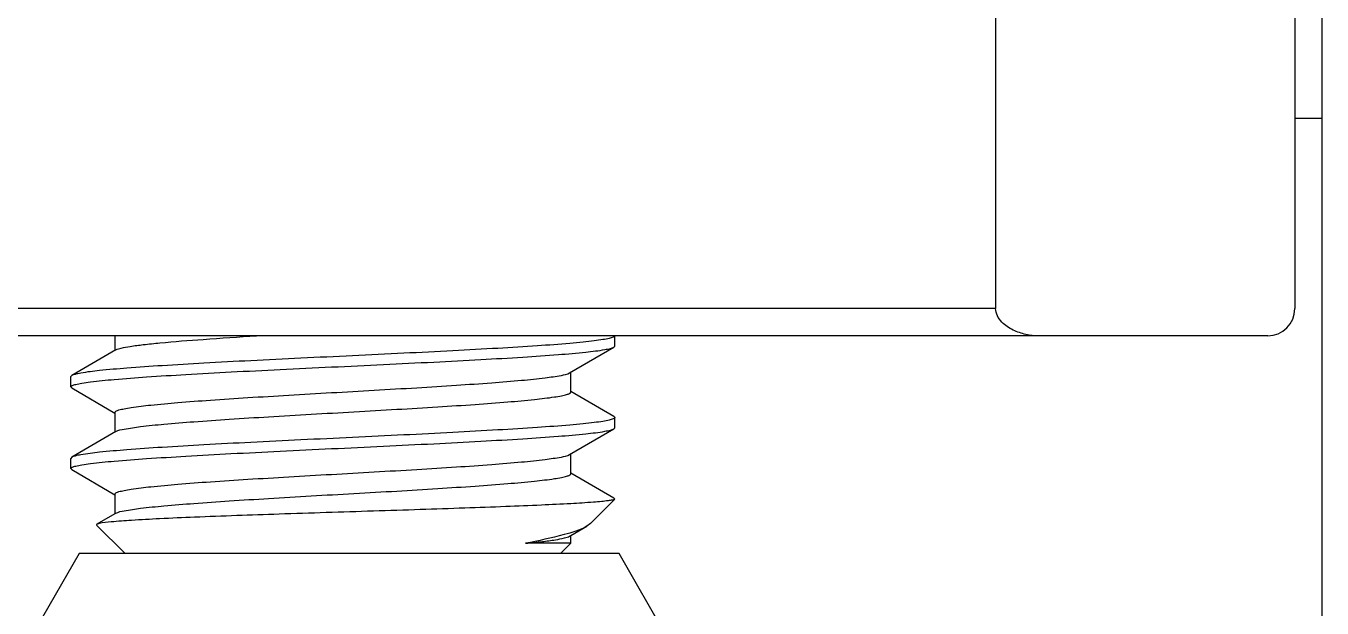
# Model space of a CAD drawing. Extents: x 1036631 to 1215829, y 649019 to 896649.
# Drawn here: x 1141762.8 to 1141962.1, y 790419 to 790508.4 of the extents above; entities that cross this region are included whole.
import ezdxf

# ---------------------------------------------------------------- set-up
doc = ezdxf.new("R2010")
doc.units = 0
doc.header["$LTSCALE"] = 1000
doc.header["$MEASUREMENT"] = 0

# ---------------------------------------------------------------- blocks, each defined once
blk = doc.blocks.new('gfhhrryyfd')
at = {"linetype": 'Continuous'}
for p, q in [((3695224.99, -1759358.23), (3695224.99, -1759082.23)), ((3695220.81, -1759107.32), (3695220.81, -1759165.87)), ((3695174.81, -1759119.87), (3695174.81, -1759165.87)), ((3695220.81, -1759136.6), (3695224.99, -1759136.6)), ((3695174.81, -1759165.87), (3694928.08, -1759165.87)), ((3695216.63, -1759170.05), (3694932.27, -1759170.05)), ((3695039.4, -1759170.05), (3695039.4, -1759172.31)), ((3695116.12, -1759171.79), (3695116.26, -1759171.62)), ((3695116.26, -1759171.62), (3695116.26, -1759170.05)), ((3695116.26, -1759171.62), (3695116.26, -1759170.05)), ((3695039.57, -1759172.22), (3695032.77, -1759176.16)), ((3695109.32, -1759175.74), (3695116.12, -1759171.79)), ((3695109.49, -1759178.68), (3695109.49, -1759175.65)), ((3695032.77, -1759176.16), (3695032.63, -1759176.32)), ((3695032.63, -1759177.89), (3695032.63, -1759176.32)), ((3695032.63, -1759177.89), (3695032.63, -1759176.32)), ((3695032.77, -1759178.06), (3695032.63, -1759177.89)), ((3695032.77, -1759178.06), (3695039.4, -1759181.92)), ((3695116.12, -1759182.43), (3695109.49, -1759178.59)), ((3695039.4, -1759181.82), (3695039.4, -1759184.86)), ((3695116.26, -1759184.17), (3695116.26, -1759182.6)), ((3695116.26, -1759184.17), (3695116.26, -1759182.6)), ((3695116.26, -1759182.6), (3695116.26, -1759182.62)), ((3695039.57, -1759184.76), (3695032.77, -1759188.7)), ((3695109.32, -1759188.29), (3695116.12, -1759184.33)), ((3695116.12, -1759184.33), (3695116.26, -1759184.17)), ((3695032.77, -1759188.7), (3695032.63, -1759188.87)), ((3695032.63, -1759190.44), (3695032.63, -1759188.87)), ((3695032.63, -1759190.44), (3695032.63, -1759188.87)), ((3695109.49, -1759191.23), (3695109.49, -1759188.19)), ((3695032.77, -1759190.6), (3695032.63, -1759190.44)), ((3695032.77, -1759190.6), (3695039.4, -1759194.46)), ((3695116.12, -1759194.98), (3695109.49, -1759191.13)), ((3695039.4, -1759194.37), (3695039.4, -1759197.4)), ((3695112.53, -1759198.88), (3695116.26, -1759195.14)), ((3695116.12, -1759194.98), (3695116.26, -1759195.14)), ((3695116.26, -1759195.14), (3695116.23, -1759195.17)), ((3695039.4, -1759197.4), (3695036.65, -1759199)), ((3695039.57, -1759197.31), (3695039.4, -1759197.4)), ((3695036.65, -1759199), (3695036.6, -1759199.12)), ((3695040.99, -1759203.51), (3695036.6, -1759199.12)), ((3695109.49, -1759200.74), (3695111.94, -1759199.31)), ((3695112.53, -1759198.88), (3695111.94, -1759199.31)), ((3695109.32, -1759200.83), (3695109.49, -1759200.74)), ((3695109.49, -1759201.92), (3695109.49, -1759200.74)), ((3695033.91, -1759203.51), (3694982.24, -1759292.99)), ((3695116.91, -1759203.51), (3695033.91, -1759203.51)), ((3695109.49, -1759201.92), (3695102.56, -1759201.92)), ((3695107.9, -1759203.51), (3695109.49, -1759201.92)), ((3695168.58, -1759292.99), (3695116.91, -1759203.51))]:
    blk.add_line(p, q, dxfattribs=at)
blk.add_arc((3695216.63, -1759165.87), 4.18, 270, 0, dxfattribs=at)
for points, knots in [([(3695181.44, -1759170.05), (3695180.78, -1759170.05), (3695179.42, -1759169.9), (3695177.45, -1759169.23), (3695175.61, -1759168.07), (3695174.81, -1759166.63), (3695174.81, -1759165.87)], [0, 0, 0, 0, 0.235531, 0.478205, 0.731471, 1, 1, 1, 1]), ([(3695116.26, -1759170.07), (3695116.24, -1759170.17), (3695115.9, -1759170.33), (3695115.32, -1759170.49), (3695114.31, -1759170.67), (3695112.98, -1759170.85), (3695111.29, -1759171.04), (3695108.39, -1759171.31), (3695104.02, -1759171.63), (3695098.02, -1759172), (3695091.17, -1759172.37), (3695083.72, -1759172.74), (3695075.93, -1759173.12), (3695068.08, -1759173.49), (3695060.47, -1759173.86), (3695053.36, -1759174.24), (3695047.01, -1759174.61), (3695041.65, -1759174.97), (3695037.49, -1759175.34), (3695034.82, -1759175.64), (3695033.4, -1759175.93), (3695032.93, -1759176.07), (3695032.77, -1759176.16)], [0, 0, 0, 0, 0.003588, 0.011208, 0.023132, 0.039323, 0.05966, 0.083972, 0.14363, 0.216176, 0.299003, 0.389126, 0.483297, 0.578112, 0.670148, 0.756088, 0.832832, 0.897614, 0.948118, 0.982576, 0.993432, 1, 1, 1, 1]), ([(3695039.57, -1759172.22), (3695039.81, -1759172.08), (3695040.56, -1759171.89), (3695041.96, -1759171.63), (3695043.96, -1759171.37), (3695047.69, -1759170.99), (3695053.5, -1759170.54), (3695058.44, -1759170.22), (3695061.18, -1759170.05)], [0, 0, 0, 0, 0.038163, 0.10417, 0.197373, 0.316251, 0.622193, 1, 1, 1, 1]), ([(3695032.63, -1759177.89), (3695032.63, -1759177.8), (3695032.95, -1759177.62), (3695033.49, -1759177.48), (3695034.46, -1759177.29), (3695036.42, -1759177.02), (3695039.75, -1759176.69), (3695044.64, -1759176.33), (3695050.62, -1759175.96), (3695057.47, -1759175.59), (3695064.94, -1759175.21), (3695072.75, -1759174.84), (3695080.62, -1759174.46), (3695088.27, -1759174.09), (3695095.42, -1759173.72), (3695101.8, -1759173.34), (3695107.19, -1759172.98), (3695111.38, -1759172.61), (3695114.06, -1759172.3), (3695115.49, -1759172.02), (3695115.96, -1759171.88), (3695116.12, -1759171.79)], [0, 0, 0, 0, 0.00322, 0.0104, 0.021911, 0.037726, 0.081758, 0.140994, 0.213315, 0.296099, 0.386341, 0.480761, 0.575928, 0.66838, 0.754758, 0.831923, 0.897075, 0.947869, 0.982512, 0.993416, 1, 1, 1, 1]), ([(3695039.4, -1759181.82), (3695039.4, -1759181.74), (3695039.65, -1759181.56), (3695040.12, -1759181.41), (3695040.92, -1759181.22), (3695042.55, -1759180.95), (3695045.31, -1759180.63), (3695049.37, -1759180.27), (3695054.34, -1759179.9), (3695060.03, -1759179.53), (3695066.24, -1759179.15), (3695074.91, -1759178.66), (3695083.5, -1759178.17), (3695091.7, -1759177.66), (3695097.07, -1759177.29), (3695101.61, -1759176.92), (3695105.2, -1759176.58), (3695107.64, -1759176.2), (3695108.94, -1759175.97), (3695109.32, -1759175.74)], [0, 0, 0, 0, 0.003516, 0.010771, 0.022251, 0.037963, 0.081622, 0.140321, 0.21199, 0.294072, 0.383623, 0.477425, 0.66426, 0.750577, 0.827956, 0.893627, 0.945256, 0.981055, 1, 1, 1, 1]), ([(3695039.57, -1759184.76), (3695039.96, -1759184.54), (3695041.26, -1759184.3), (3695043.7, -1759183.93), (3695047.29, -1759183.58), (3695051.83, -1759183.21), (3695057.2, -1759182.84), (3695065.4, -1759182.33), (3695073.99, -1759181.85), (3695082.66, -1759181.35), (3695088.87, -1759180.98), (3695094.56, -1759180.61), (3695099.53, -1759180.24), (3695103.59, -1759179.88), (3695106.34, -1759179.55), (3695107.97, -1759179.29), (3695108.77, -1759179.09), (3695109.24, -1759178.95), (3695109.49, -1759178.77), (3695109.49, -1759178.68)], [0, 0, 0, 0, 0.018976, 0.054802, 0.10645, 0.172134, 0.249519, 0.335835, 0.522655, 0.616444, 0.70598, 0.788047, 0.859703, 0.91839, 0.962041, 0.977751, 0.989229, 0.996485, 1, 1, 1, 1]), ([(3695116.26, -1759182.62), (3695116.24, -1759182.72), (3695115.9, -1759182.87), (3695115.32, -1759183.03), (3695114.31, -1759183.22), (3695112.98, -1759183.4), (3695111.29, -1759183.59), (3695108.39, -1759183.85), (3695104.02, -1759184.17), (3695098.02, -1759184.54), (3695091.17, -1759184.92), (3695083.72, -1759185.29), (3695075.93, -1759185.66), (3695068.08, -1759186.04), (3695060.47, -1759186.41), (3695053.36, -1759186.78), (3695047.01, -1759187.15), (3695041.65, -1759187.52), (3695037.49, -1759187.88), (3695034.82, -1759188.19), (3695033.4, -1759188.47), (3695032.93, -1759188.61), (3695032.77, -1759188.7)], [0, 0, 0, 0, 0.003588, 0.011209, 0.023134, 0.039324, 0.059662, 0.083974, 0.143632, 0.216179, 0.299008, 0.389132, 0.4833, 0.578112, 0.670148, 0.756087, 0.83283, 0.897612, 0.948116, 0.982575, 0.993432, 1, 1, 1, 1]), ([(3695032.63, -1759190.44), (3695032.63, -1759190.35), (3695032.95, -1759190.17), (3695033.49, -1759190.03), (3695034.46, -1759189.83), (3695036.42, -1759189.57), (3695039.75, -1759189.24), (3695044.64, -1759188.88), (3695050.62, -1759188.51), (3695057.47, -1759188.13), (3695064.93, -1759187.76), (3695072.75, -1759187.38), (3695080.62, -1759187.01), (3695088.27, -1759186.63), (3695095.42, -1759186.26), (3695101.8, -1759185.89), (3695107.19, -1759185.52), (3695111.38, -1759185.16), (3695114.06, -1759184.85), (3695115.49, -1759184.56), (3695115.96, -1759184.42), (3695116.12, -1759184.33)], [0, 0, 0, 0, 0.00322, 0.0104, 0.021911, 0.037726, 0.081758, 0.140994, 0.213312, 0.296095, 0.386336, 0.480757, 0.575924, 0.668375, 0.754754, 0.831922, 0.897076, 0.94787, 0.982512, 0.993416, 1, 1, 1, 1]), ([(3695039.4, -1759194.37), (3695039.4, -1759194.28), (3695039.65, -1759194.1), (3695040.12, -1759193.96), (3695040.92, -1759193.76), (3695042.55, -1759193.5), (3695045.31, -1759193.17), (3695049.37, -1759192.81), (3695054.34, -1759192.44), (3695060.03, -1759192.07), (3695066.24, -1759191.7), (3695074.91, -1759191.2), (3695083.5, -1759190.72), (3695091.7, -1759190.21), (3695097.07, -1759189.84), (3695101.61, -1759189.47), (3695105.2, -1759189.12), (3695107.64, -1759188.74), (3695108.94, -1759188.51), (3695109.32, -1759188.29)], [0, 0, 0, 0, 0.003516, 0.010771, 0.022251, 0.037963, 0.081622, 0.14032, 0.211989, 0.294071, 0.383621, 0.477423, 0.664258, 0.750574, 0.827954, 0.893625, 0.945254, 0.981055, 1, 1, 1, 1]), ([(3695039.57, -1759197.31), (3695039.96, -1759197.08), (3695041.26, -1759196.85), (3695043.7, -1759196.47), (3695047.29, -1759196.13), (3695051.83, -1759195.76), (3695057.2, -1759195.39), (3695065.4, -1759194.88), (3695073.99, -1759194.39), (3695082.66, -1759193.9), (3695088.87, -1759193.52), (3695094.56, -1759193.15), (3695099.53, -1759192.78), (3695103.59, -1759192.42), (3695106.34, -1759192.1), (3695107.97, -1759191.83), (3695108.77, -1759191.64), (3695109.24, -1759191.5), (3695109.49, -1759191.31), (3695109.49, -1759191.23)], [0, 0, 0, 0, 0.018976, 0.054803, 0.106452, 0.172137, 0.249523, 0.33584, 0.522662, 0.616451, 0.705988, 0.788055, 0.85971, 0.918396, 0.962045, 0.977754, 0.989231, 0.996485, 1, 1, 1, 1]), ([(3695116.23, -1759195.17), (3695116.13, -1759195.23), (3695115.79, -1759195.3), (3695115.13, -1759195.41), (3695114.15, -1759195.51), (3695112.25, -1759195.68), (3695109.16, -1759195.86), (3695104.66, -1759196.08), (3695099.23, -1759196.3), (3695093.02, -1759196.53), (3695086.24, -1759196.75), (3695076.72, -1759197.06), (3695065.15, -1759197.42), (3695054.19, -1759197.8), (3695046.64, -1759198.13), (3695042.36, -1759198.36), (3695039.28, -1759198.59), (3695037.63, -1759198.75), (3695037.03, -1759198.88)], [0, 0, 0, 0, 0.004521, 0.012961, 0.025337, 0.041576, 0.085186, 0.142522, 0.21184, 0.290971, 0.377381, 0.468257, 0.651262, 0.815293, 0.882867, 0.937432, 0.976969, 1, 1, 1, 1]), ([(3695037.03, -1759198.88), (3695036.99, -1759198.89), (3695036.86, -1759198.92), (3695036.73, -1759198.96), (3695036.65, -1759199)], [0, 0, 0, 0, 0.327761, 1, 1, 1, 1]), ([(3695111.94, -1759199.31), (3695110.87, -1759199.93), (3695107.7, -1759200.85), (3695104.54, -1759201.53), (3695102.56, -1759201.92)], [0, 0, 0, 0, 0.378609, 1, 1, 1, 1]), ([(3695102.56, -1759201.92), (3695103.42, -1759201.83), (3695104.94, -1759201.68), (3695106.94, -1759201.42), (3695108.34, -1759201.16), (3695109.08, -1759200.97), (3695109.32, -1759200.83)], [0, 0, 0, 0, 0.375937, 0.67081, 0.879434, 1, 1, 1, 1])]:
    blk.add_open_spline(points, degree=3, knots=knots, dxfattribs=at)
blk.add_open_spline([(3695116.12, -1759182.43), (3695116.18, -1759182.47), (3695116.26, -1759182.52), (3695116.26, -1759182.6)], degree=3, dxfattribs=at)

msp = doc.modelspace()

# ---------------------------------------------------------------- block references
at = {"lineweight": -3, "xscale": 0.9999959487468004, "yscale": 0.999995949678123, "zscale": 0.9999959495959999}
msp.add_blockref('gfhhrryyfd', (-2553247.96, 2549623.71), dxfattribs=at)

doc.saveas('drawing.dxf')
